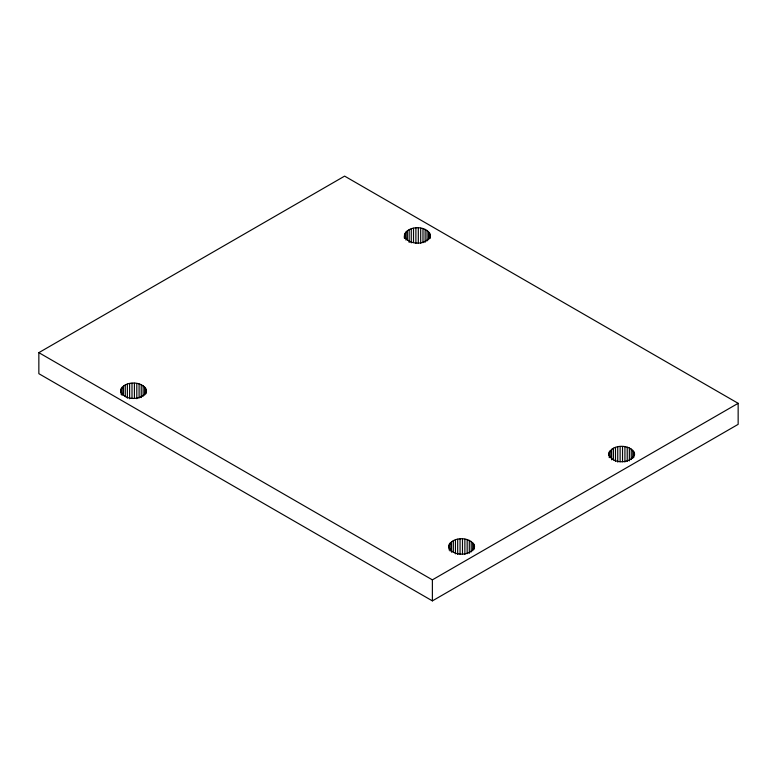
<?xml version="1.0" encoding="UTF-8"?>
<svg xmlns="http://www.w3.org/2000/svg" width="777" height="777" viewBox="0 0 777 777"><rect width="100%" height="100%" fill="white"/><g stroke="black" fill="none" stroke-linecap="round" stroke-linejoin="round"><path stroke-width="1.17" d="M120.61 389.869C121.979 401.068 143.386 401.214 146.484 390.909C143.988 380.031 121.047 380.312 120.61 392.2M404.448 238.296C402.836 224.339 431.458 224.155 430.38 237.956M448.679 545.571C450.048 556.769 471.454 556.915 474.553 546.619C472.057 535.732 449.116 536.023 448.679 547.911M608.731 453.166C610.1 464.364 631.507 464.51 634.605 454.205C632.109 443.327 609.168 443.618 608.731 455.507M430.38 235.616C427.068 245.59 408.255 245.6 404.448 235.965M38.85 352.651L344.619 176.117L738.15 403.321L738.15 424.349L432.381 600.883L38.85 373.679L38.85 352.651L432.381 579.856L738.15 403.321M634.44 452.816L634.44 455.157M633.818 451.466L633.818 457.303M632.76 450.174L632.76 458.362M631.254 449.009L631.254 459.528M629.351 448.008L629.351 460.868M627.214 447.27L627.214 461.285M624.922 446.785L624.922 461.975M622.532 446.561L622.532 461.752M620.124 446.59L620.124 461.781M617.744 446.882L617.744 462.072M615.491 447.426L615.491 461.451M613.403 448.232L613.403 459.916M611.586 449.291L611.586 459.799M610.188 450.495L610.188 457.498M609.236 451.796L609.236 457.643M474.388 545.221L474.388 548.727M473.766 543.871L473.766 549.708M472.707 542.589L472.707 550.767M471.202 541.414L471.202 551.932M469.298 540.413L469.298 553.273M467.162 539.675L467.162 553.7M464.869 539.189L464.869 554.38M462.48 538.966L462.48 554.156M460.062 538.995L460.062 554.186M457.692 539.287L457.692 554.477M455.439 539.84L455.439 553.855M453.35 540.646L453.35 552.33M451.524 541.695L451.524 552.204M450.136 542.9L450.136 551.078M449.184 544.201L449.184 550.048M432.381 579.856L432.381 600.883M430.215 234.227L430.215 237.733M429.594 232.867L429.594 238.714M428.535 231.585L428.535 239.763M427.029 230.41L427.029 240.928M425.126 229.419L425.126 242.269M422.989 228.671L422.989 242.696M420.697 228.195L420.697 243.376M418.308 227.962L418.308 243.152M415.889 228.001L415.889 243.191M413.519 228.283L413.519 242.307M411.266 228.836L411.266 242.861M409.178 229.642L409.178 242.492M407.352 230.691L407.352 240.044M405.963 231.896L405.963 240.074M405.011 233.197L405.011 237.879M404.506 234.567L404.506 238.073M146.319 389.52L146.319 393.026M145.697 388.16L145.697 394.007M144.639 386.878L144.639 395.056M143.133 385.703L143.133 396.221M141.229 384.712L141.229 397.562M139.093 383.964L139.093 397.989M136.801 383.488L136.801 398.679M134.411 383.255L134.411 398.446M132.003 383.294L132.003 398.484M129.623 383.585L129.623 398.776M127.37 384.129L127.37 398.154M125.282 384.936L125.282 396.62M123.465 385.984L123.465 395.338M122.067 387.189L122.067 395.367M121.115 388.5L121.115 394.337"/></g></svg>
